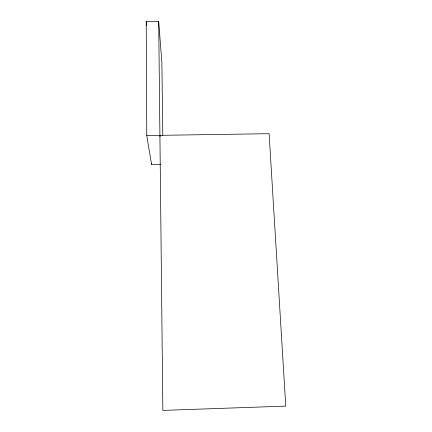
<?xml version="1.0" encoding="UTF-8"?>
<svg xmlns="http://www.w3.org/2000/svg" width="432" height="432" viewBox="0 0 432 432"><rect width="100%" height="100%" fill="white"/><g stroke="black" fill="none" stroke-linecap="round" stroke-linejoin="round"><path stroke-width="0.65" d="M162.761 135.254L161.887 62.483L158.695 21.6L146.237 21.686L146.761 135.497L151.578 164.43L160.542 164.273M146.761 135.497L159.91 135.302L160.061 136.652M159.916 135.34L269.109 133.693L285.763 406.118L162.853 410.4L158.695 21.6M146.237 21.686L146.696 25.709M151.567 163.08L151.578 164.43"/></g></svg>
